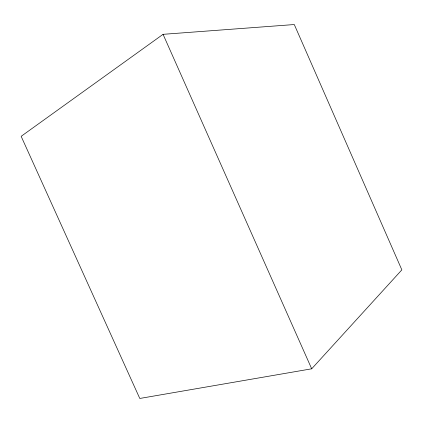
<?xml version="1.0" encoding="UTF-8"?>
<svg xmlns="http://www.w3.org/2000/svg" width="423" height="423" viewBox="0 0 423 423"><rect width="100%" height="100%" fill="white"/><g stroke="black" fill="none" stroke-linecap="round" stroke-linejoin="round"><path stroke-width="0.63" d="M311.693 368.808L401.85 269.869L294.286 24.539L163.061 34.326L21.15 136.322L139.786 398.461L311.693 368.808L163.061 34.326"/></g></svg>
